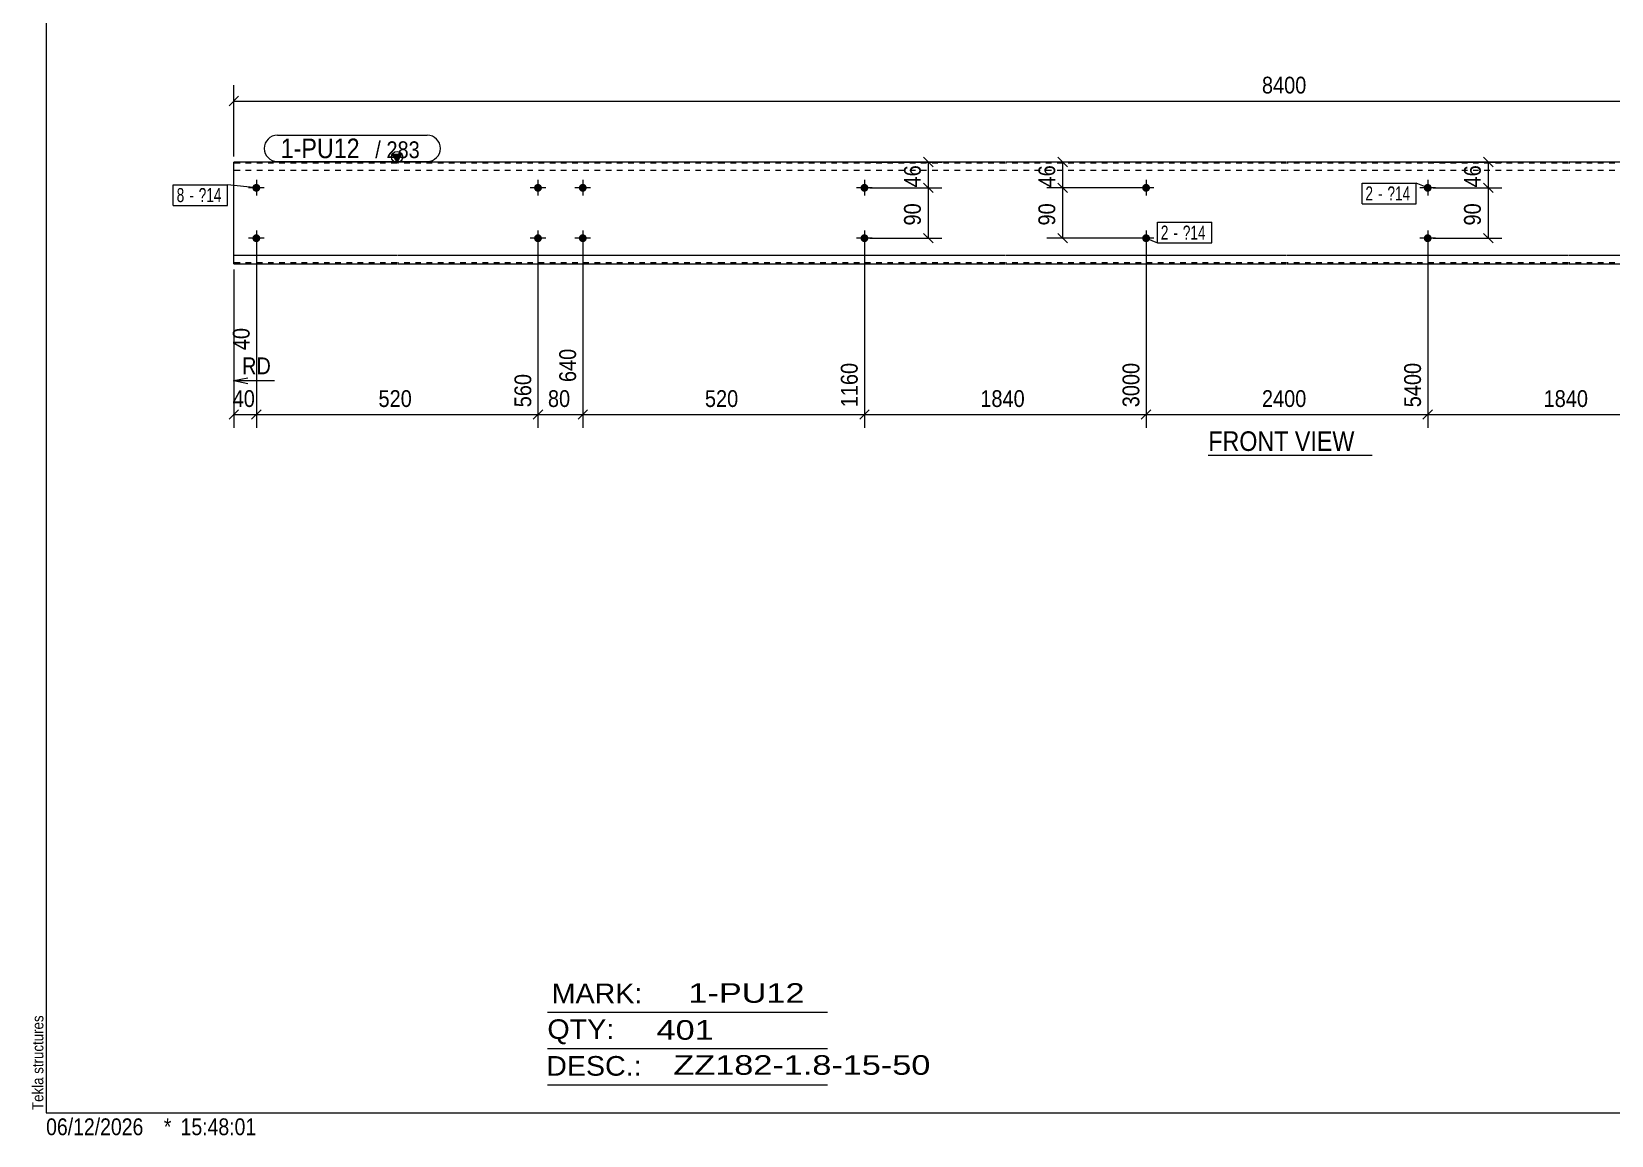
# Model space of a CAD drawing. Header units: millimetres. Extents: x 2 to 579, y 1 to 405.
# Drawn here: x 2.4 to 284.5, y 1 to 198.1 of the extents above; entities that cross this region are included whole.
import ezdxf

# ---------------------------------------------------------------- set-up
doc = ezdxf.new("R2010")
doc.units = ezdxf.units.MM
doc.linetypes.add('XKITLINE00', pattern=[0])
doc.linetypes.add('XKITLINE01', pattern=[4, 1, -1, 1, -1])
for name, color, linetype, lineweight in [('Bolt', 3, 'Continuous', 0), ('BoltMark', 7, 'Continuous', 0), ('Dimensions', 7, 'Continuous', 0), ('DrawingSheet', 5, 'Continuous', 0), ('OtherObjectType', 7, 'Continuous', 0), ('Part', 2, 'Continuous', 0), ('PartMark', 7, 'Continuous', 0)]:
    doc.layers.add(name, color=color, linetype=linetype, lineweight=lineweight)
doc.styles.add('ARIAL', font='ARIAL.TTF')
doc.styles.add('ARIAL_NARROW', font='ARIALN.TTF')

# ---------------------------------------------------------------- blocks, each defined once
blk = doc.blocks.new('*A1')
at = {"layer": 'Bolt'}
for points in [[(202.11, 170.2), (202.1, 170.16), (202.1, 170.13), (202.09, 170.09), (202.09, 170.06), (202.08, 170.03), (202.07, 169.99), (202.05, 169.96), (202.04, 169.93), (202.03, 169.9), (202.01, 169.87), (201.99, 169.84), (201.97, 169.81), (201.95, 169.79), (201.93, 169.76), (201.9, 169.74), (201.88, 169.71), (201.85, 169.69), (201.83, 169.67), (201.8, 169.65), (201.77, 169.63), (201.74, 169.61), (201.71, 169.6), (201.68, 169.58), (201.64, 169.57), (201.61, 169.56), (201.58, 169.55), (201.54, 169.54), (201.51, 169.54), (201.48, 169.53), (201.44, 169.53), (201.41, 169.53), (201.37, 169.53), (201.34, 169.53), (201.31, 169.54), (201.27, 169.54), (201.24, 169.55), (201.21, 169.56), (201.17, 169.57), (201.14, 169.58), (201.11, 169.6), (201.08, 169.61), (201.05, 169.63), (201.02, 169.65), (200.99, 169.67), (200.96, 169.69), (200.94, 169.71), (200.91, 169.74), (200.89, 169.76), (200.87, 169.79), (200.85, 169.81), (200.83, 169.84), (200.81, 169.87), (200.79, 169.9), (200.78, 169.93), (200.76, 169.96), (200.75, 169.99), (200.74, 170.03), (200.73, 170.06), (200.72, 170.09), (200.72, 170.13), (200.71, 170.16), (200.71, 170.2), (200.71, 170.23), (200.71, 170.26), (200.71, 170.3), (200.72, 170.33), (200.72, 170.37), (200.73, 170.4), (200.74, 170.43), (200.75, 170.47), (200.76, 170.5), (200.78, 170.53), (200.79, 170.56), (200.81, 170.59), (200.83, 170.62), (200.85, 170.65), (200.87, 170.67), (200.89, 170.7), (200.91, 170.72), (200.94, 170.75), (200.96, 170.77), (200.99, 170.79), (201.02, 170.81), (201.05, 170.83), (201.08, 170.85), (201.11, 170.86), (201.14, 170.88), (201.17, 170.89), (201.21, 170.9), (201.24, 170.91), (201.27, 170.92), (201.31, 170.92), (201.34, 170.93), (201.37, 170.93), (201.41, 170.93), (201.44, 170.93), (201.48, 170.93), (201.51, 170.92), (201.54, 170.92), (201.58, 170.91), (201.61, 170.9), (201.64, 170.89), (201.68, 170.88), (201.71, 170.86), (201.74, 170.85), (201.77, 170.83), (201.8, 170.81), (201.83, 170.79), (201.85, 170.77), (201.88, 170.75), (201.9, 170.72), (201.93, 170.7), (201.95, 170.67), (201.97, 170.65), (201.99, 170.62), (202.01, 170.59), (202.03, 170.56), (202.04, 170.53), (202.05, 170.5), (202.07, 170.47), (202.08, 170.43), (202.09, 170.4), (202.09, 170.37), (202.1, 170.33), (202.1, 170.3), (202.11, 170.26), (202.11, 170.23)], [(202.11, 161.2), (202.1, 161.16), (202.1, 161.13), (202.09, 161.09), (202.09, 161.06), (202.08, 161.03), (202.07, 160.99), (202.05, 160.96), (202.04, 160.93), (202.03, 160.9), (202.01, 160.87), (201.99, 160.84), (201.97, 160.81), (201.95, 160.79), (201.93, 160.76), (201.9, 160.74), (201.88, 160.71), (201.85, 160.69), (201.83, 160.67), (201.8, 160.65), (201.77, 160.63), (201.74, 160.61), (201.71, 160.6), (201.68, 160.58), (201.64, 160.57), (201.61, 160.56), (201.58, 160.55), (201.54, 160.54), (201.51, 160.54), (201.48, 160.53), (201.44, 160.53), (201.41, 160.53), (201.37, 160.53), (201.34, 160.53), (201.31, 160.54), (201.27, 160.54), (201.24, 160.55), (201.21, 160.56), (201.17, 160.57), (201.14, 160.58), (201.11, 160.6), (201.08, 160.61), (201.05, 160.63), (201.02, 160.65), (200.99, 160.67), (200.96, 160.69), (200.94, 160.71), (200.91, 160.74), (200.89, 160.76), (200.87, 160.79), (200.85, 160.81), (200.83, 160.84), (200.81, 160.87), (200.79, 160.9), (200.78, 160.93), (200.76, 160.96), (200.75, 160.99), (200.74, 161.03), (200.73, 161.06), (200.72, 161.09), (200.72, 161.13), (200.71, 161.16), (200.71, 161.2), (200.71, 161.23), (200.71, 161.26), (200.71, 161.3), (200.72, 161.33), (200.72, 161.37), (200.73, 161.4), (200.74, 161.43), (200.75, 161.47), (200.76, 161.5), (200.78, 161.53), (200.79, 161.56), (200.81, 161.59), (200.83, 161.62), (200.85, 161.65), (200.87, 161.67), (200.89, 161.7), (200.91, 161.72), (200.94, 161.75), (200.96, 161.77), (200.99, 161.79), (201.02, 161.81), (201.05, 161.83), (201.08, 161.85), (201.11, 161.86), (201.14, 161.88), (201.17, 161.89), (201.21, 161.9), (201.24, 161.91), (201.27, 161.92), (201.31, 161.92), (201.34, 161.93), (201.37, 161.93), (201.41, 161.93), (201.44, 161.93), (201.48, 161.93), (201.51, 161.92), (201.54, 161.92), (201.58, 161.91), (201.61, 161.9), (201.64, 161.89), (201.68, 161.88), (201.71, 161.86), (201.74, 161.85), (201.77, 161.83), (201.8, 161.81), (201.83, 161.79), (201.85, 161.77), (201.88, 161.75), (201.9, 161.72), (201.93, 161.7), (201.95, 161.67), (201.97, 161.65), (201.99, 161.62), (202.01, 161.59), (202.03, 161.56), (202.04, 161.53), (202.05, 161.5), (202.07, 161.47), (202.08, 161.43), (202.09, 161.4), (202.09, 161.37), (202.1, 161.33), (202.1, 161.3), (202.11, 161.26), (202.11, 161.23)]]:
    blk.add_hatch(color=3, dxfattribs=at).paths.add_polyline_path(points, flags=17)
at = {"layer": 'Bolt', "color": 3, "linetype": 'XKITLINE00', "lineweight": 0}
for p, q in [((202.81, 170.23), (200.01, 170.23)), ((201.41, 171.63), (201.41, 168.83)), ((202.81, 161.23), (200.01, 161.23)), ((201.41, 162.63), (201.41, 159.83))]:
    blk.add_line(p, q, dxfattribs=at)
blk = doc.blocks.new('*A2')
at = {"layer": 'Bolt'}
for points in [[(252.4, 170.2), (252.4, 170.16), (252.39, 170.13), (252.39, 170.09), (252.38, 170.06), (252.37, 170.03), (252.36, 169.99), (252.35, 169.96), (252.33, 169.93), (252.32, 169.9), (252.3, 169.87), (252.28, 169.84), (252.26, 169.81), (252.24, 169.79), (252.22, 169.76), (252.2, 169.74), (252.17, 169.71), (252.15, 169.69), (252.12, 169.67), (252.09, 169.65), (252.06, 169.63), (252.03, 169.61), (252, 169.6), (251.97, 169.58), (251.94, 169.57), (251.91, 169.56), (251.87, 169.55), (251.84, 169.54), (251.8, 169.54), (251.77, 169.53), (251.74, 169.53), (251.7, 169.53), (251.67, 169.53), (251.63, 169.53), (251.6, 169.54), (251.57, 169.54), (251.53, 169.55), (251.5, 169.56), (251.47, 169.57), (251.43, 169.58), (251.4, 169.6), (251.37, 169.61), (251.34, 169.63), (251.31, 169.65), (251.29, 169.67), (251.26, 169.69), (251.23, 169.71), (251.21, 169.74), (251.18, 169.76), (251.16, 169.79), (251.14, 169.81), (251.12, 169.84), (251.1, 169.87), (251.08, 169.9), (251.07, 169.93), (251.06, 169.96), (251.04, 169.99), (251.03, 170.03), (251.02, 170.06), (251.02, 170.09), (251.01, 170.13), (251.01, 170.16), (251, 170.2), (251, 170.23), (251, 170.26), (251.01, 170.3), (251.01, 170.33), (251.02, 170.37), (251.02, 170.4), (251.03, 170.43), (251.04, 170.47), (251.06, 170.5), (251.07, 170.53), (251.08, 170.56), (251.1, 170.59), (251.12, 170.62), (251.14, 170.65), (251.16, 170.67), (251.18, 170.7), (251.21, 170.72), (251.23, 170.75), (251.26, 170.77), (251.29, 170.79), (251.31, 170.81), (251.34, 170.83), (251.37, 170.85), (251.4, 170.86), (251.43, 170.88), (251.47, 170.89), (251.5, 170.9), (251.53, 170.91), (251.57, 170.92), (251.6, 170.92), (251.63, 170.93), (251.67, 170.93), (251.7, 170.93), (251.74, 170.93), (251.77, 170.93), (251.8, 170.92), (251.84, 170.92), (251.87, 170.91), (251.91, 170.9), (251.94, 170.89), (251.97, 170.88), (252, 170.86), (252.03, 170.85), (252.06, 170.83), (252.09, 170.81), (252.12, 170.79), (252.15, 170.77), (252.17, 170.75), (252.2, 170.72), (252.22, 170.7), (252.24, 170.67), (252.26, 170.65), (252.28, 170.62), (252.3, 170.59), (252.32, 170.56), (252.33, 170.53), (252.35, 170.5), (252.36, 170.47), (252.37, 170.43), (252.38, 170.4), (252.39, 170.37), (252.39, 170.33), (252.4, 170.3), (252.4, 170.26), (252.4, 170.23)], [(252.4, 161.2), (252.4, 161.16), (252.39, 161.13), (252.39, 161.09), (252.38, 161.06), (252.37, 161.03), (252.36, 160.99), (252.35, 160.96), (252.33, 160.93), (252.32, 160.9), (252.3, 160.87), (252.28, 160.84), (252.26, 160.81), (252.24, 160.79), (252.22, 160.76), (252.2, 160.74), (252.17, 160.71), (252.15, 160.69), (252.12, 160.67), (252.09, 160.65), (252.06, 160.63), (252.03, 160.61), (252, 160.6), (251.97, 160.58), (251.94, 160.57), (251.91, 160.56), (251.87, 160.55), (251.84, 160.54), (251.8, 160.54), (251.77, 160.53), (251.74, 160.53), (251.7, 160.53), (251.67, 160.53), (251.63, 160.53), (251.6, 160.54), (251.57, 160.54), (251.53, 160.55), (251.5, 160.56), (251.47, 160.57), (251.43, 160.58), (251.4, 160.6), (251.37, 160.61), (251.34, 160.63), (251.31, 160.65), (251.29, 160.67), (251.26, 160.69), (251.23, 160.71), (251.21, 160.74), (251.18, 160.76), (251.16, 160.79), (251.14, 160.81), (251.12, 160.84), (251.1, 160.87), (251.08, 160.9), (251.07, 160.93), (251.06, 160.96), (251.04, 160.99), (251.03, 161.03), (251.02, 161.06), (251.02, 161.09), (251.01, 161.13), (251.01, 161.16), (251, 161.2), (251, 161.23), (251, 161.26), (251.01, 161.3), (251.01, 161.33), (251.02, 161.37), (251.02, 161.4), (251.03, 161.43), (251.04, 161.47), (251.06, 161.5), (251.07, 161.53), (251.08, 161.56), (251.1, 161.59), (251.12, 161.62), (251.14, 161.65), (251.16, 161.67), (251.18, 161.7), (251.21, 161.72), (251.23, 161.75), (251.26, 161.77), (251.29, 161.79), (251.31, 161.81), (251.34, 161.83), (251.37, 161.85), (251.4, 161.86), (251.43, 161.88), (251.47, 161.89), (251.5, 161.9), (251.53, 161.91), (251.57, 161.92), (251.6, 161.92), (251.63, 161.93), (251.67, 161.93), (251.7, 161.93), (251.74, 161.93), (251.77, 161.93), (251.8, 161.92), (251.84, 161.92), (251.87, 161.91), (251.91, 161.9), (251.94, 161.89), (251.97, 161.88), (252, 161.86), (252.03, 161.85), (252.06, 161.83), (252.09, 161.81), (252.12, 161.79), (252.15, 161.77), (252.17, 161.75), (252.2, 161.72), (252.22, 161.7), (252.24, 161.67), (252.26, 161.65), (252.28, 161.62), (252.3, 161.59), (252.32, 161.56), (252.33, 161.53), (252.35, 161.5), (252.36, 161.47), (252.37, 161.43), (252.38, 161.4), (252.39, 161.37), (252.39, 161.33), (252.4, 161.3), (252.4, 161.26), (252.4, 161.23)]]:
    blk.add_hatch(color=3, dxfattribs=at).paths.add_polyline_path(points, flags=17)
at = {"layer": 'Bolt', "color": 3, "linetype": 'XKITLINE00', "lineweight": 0}
for p, q in [((253.1, 170.23), (250.3, 170.23)), ((251.7, 171.63), (251.7, 168.83)), ((253.1, 161.23), (250.3, 161.23)), ((251.7, 162.63), (251.7, 159.83))]:
    blk.add_line(p, q, dxfattribs=at)
blk = doc.blocks.new('*A3')
at = {"layer": 'Bolt'}
for points in [[(93.52, 170.2), (93.52, 170.16), (93.51, 170.13), (93.51, 170.09), (93.5, 170.06), (93.49, 170.03), (93.48, 169.99), (93.47, 169.96), (93.45, 169.93), (93.44, 169.9), (93.42, 169.87), (93.4, 169.84), (93.38, 169.81), (93.36, 169.79), (93.34, 169.76), (93.32, 169.74), (93.29, 169.71), (93.26, 169.69), (93.24, 169.67), (93.21, 169.65), (93.18, 169.63), (93.15, 169.61), (93.12, 169.6), (93.09, 169.58), (93.06, 169.57), (93.02, 169.56), (92.99, 169.55), (92.96, 169.54), (92.92, 169.54), (92.89, 169.53), (92.85, 169.53), (92.82, 169.53), (92.79, 169.53), (92.75, 169.53), (92.72, 169.54), (92.68, 169.54), (92.65, 169.55), (92.62, 169.56), (92.58, 169.57), (92.55, 169.58), (92.52, 169.6), (92.49, 169.61), (92.46, 169.63), (92.43, 169.65), (92.4, 169.67), (92.38, 169.69), (92.35, 169.71), (92.33, 169.74), (92.3, 169.76), (92.28, 169.79), (92.26, 169.81), (92.24, 169.84), (92.22, 169.87), (92.2, 169.9), (92.19, 169.93), (92.17, 169.96), (92.16, 169.99), (92.15, 170.03), (92.14, 170.06), (92.13, 170.09), (92.13, 170.13), (92.12, 170.16), (92.12, 170.2), (92.12, 170.23), (92.12, 170.26), (92.12, 170.3), (92.13, 170.33), (92.13, 170.37), (92.14, 170.4), (92.15, 170.43), (92.16, 170.47), (92.17, 170.5), (92.19, 170.53), (92.2, 170.56), (92.22, 170.59), (92.24, 170.62), (92.26, 170.65), (92.28, 170.67), (92.3, 170.7), (92.33, 170.72), (92.35, 170.75), (92.38, 170.77), (92.4, 170.79), (92.43, 170.81), (92.46, 170.83), (92.49, 170.85), (92.52, 170.86), (92.55, 170.88), (92.58, 170.89), (92.62, 170.9), (92.65, 170.91), (92.68, 170.92), (92.72, 170.92), (92.75, 170.93), (92.79, 170.93), (92.82, 170.93), (92.85, 170.93), (92.89, 170.93), (92.92, 170.92), (92.96, 170.92), (92.99, 170.91), (93.02, 170.9), (93.06, 170.89), (93.09, 170.88), (93.12, 170.86), (93.15, 170.85), (93.18, 170.83), (93.21, 170.81), (93.24, 170.79), (93.26, 170.77), (93.29, 170.75), (93.32, 170.72), (93.34, 170.7), (93.36, 170.67), (93.38, 170.65), (93.4, 170.62), (93.42, 170.59), (93.44, 170.56), (93.45, 170.53), (93.47, 170.5), (93.48, 170.47), (93.49, 170.43), (93.5, 170.4), (93.51, 170.37), (93.51, 170.33), (93.52, 170.3), (93.52, 170.26), (93.52, 170.23)], [(101.52, 170.2), (101.52, 170.16), (101.51, 170.13), (101.51, 170.09), (101.5, 170.06), (101.49, 170.03), (101.48, 169.99), (101.47, 169.96), (101.45, 169.93), (101.44, 169.9), (101.42, 169.87), (101.4, 169.84), (101.38, 169.81), (101.36, 169.79), (101.34, 169.76), (101.32, 169.74), (101.29, 169.71), (101.26, 169.69), (101.24, 169.67), (101.21, 169.65), (101.18, 169.63), (101.15, 169.61), (101.12, 169.6), (101.09, 169.58), (101.06, 169.57), (101.02, 169.56), (100.99, 169.55), (100.96, 169.54), (100.92, 169.54), (100.89, 169.53), (100.85, 169.53), (100.82, 169.53), (100.79, 169.53), (100.75, 169.53), (100.72, 169.54), (100.68, 169.54), (100.65, 169.55), (100.62, 169.56), (100.58, 169.57), (100.55, 169.58), (100.52, 169.6), (100.49, 169.61), (100.46, 169.63), (100.43, 169.65), (100.4, 169.67), (100.38, 169.69), (100.35, 169.71), (100.33, 169.74), (100.3, 169.76), (100.28, 169.79), (100.26, 169.81), (100.24, 169.84), (100.22, 169.87), (100.2, 169.9), (100.19, 169.93), (100.17, 169.96), (100.16, 169.99), (100.15, 170.03), (100.14, 170.06), (100.13, 170.09), (100.13, 170.13), (100.12, 170.16), (100.12, 170.2), (100.12, 170.23), (100.12, 170.26), (100.12, 170.3), (100.13, 170.33), (100.13, 170.37), (100.14, 170.4), (100.15, 170.43), (100.16, 170.47), (100.17, 170.5), (100.19, 170.53), (100.2, 170.56), (100.22, 170.59), (100.24, 170.62), (100.26, 170.65), (100.28, 170.67), (100.3, 170.7), (100.33, 170.72), (100.35, 170.75), (100.38, 170.77), (100.4, 170.79), (100.43, 170.81), (100.46, 170.83), (100.49, 170.85), (100.52, 170.86), (100.55, 170.88), (100.58, 170.89), (100.62, 170.9), (100.65, 170.91), (100.68, 170.92), (100.72, 170.92), (100.75, 170.93), (100.79, 170.93), (100.82, 170.93), (100.85, 170.93), (100.89, 170.93), (100.92, 170.92), (100.96, 170.92), (100.99, 170.91), (101.02, 170.9), (101.06, 170.89), (101.09, 170.88), (101.12, 170.86), (101.15, 170.85), (101.18, 170.83), (101.21, 170.81), (101.24, 170.79), (101.26, 170.77), (101.29, 170.75), (101.32, 170.72), (101.34, 170.7), (101.36, 170.67), (101.38, 170.65), (101.4, 170.62), (101.42, 170.59), (101.44, 170.56), (101.45, 170.53), (101.47, 170.5), (101.48, 170.47), (101.49, 170.43), (101.5, 170.4), (101.51, 170.37), (101.51, 170.33), (101.52, 170.3), (101.52, 170.26), (101.52, 170.23)], [(93.52, 161.2), (93.52, 161.16), (93.51, 161.13), (93.51, 161.09), (93.5, 161.06), (93.49, 161.03), (93.48, 160.99), (93.47, 160.96), (93.45, 160.93), (93.44, 160.9), (93.42, 160.87), (93.4, 160.84), (93.38, 160.81), (93.36, 160.79), (93.34, 160.76), (93.32, 160.74), (93.29, 160.71), (93.26, 160.69), (93.24, 160.67), (93.21, 160.65), (93.18, 160.63), (93.15, 160.61), (93.12, 160.6), (93.09, 160.58), (93.06, 160.57), (93.02, 160.56), (92.99, 160.55), (92.96, 160.54), (92.92, 160.54), (92.89, 160.53), (92.85, 160.53), (92.82, 160.53), (92.79, 160.53), (92.75, 160.53), (92.72, 160.54), (92.68, 160.54), (92.65, 160.55), (92.62, 160.56), (92.58, 160.57), (92.55, 160.58), (92.52, 160.6), (92.49, 160.61), (92.46, 160.63), (92.43, 160.65), (92.4, 160.67), (92.38, 160.69), (92.35, 160.71), (92.33, 160.74), (92.3, 160.76), (92.28, 160.79), (92.26, 160.81), (92.24, 160.84), (92.22, 160.87), (92.2, 160.9), (92.19, 160.93), (92.17, 160.96), (92.16, 160.99), (92.15, 161.03), (92.14, 161.06), (92.13, 161.09), (92.13, 161.13), (92.12, 161.16), (92.12, 161.2), (92.12, 161.23), (92.12, 161.26), (92.12, 161.3), (92.13, 161.33), (92.13, 161.37), (92.14, 161.4), (92.15, 161.43), (92.16, 161.47), (92.17, 161.5), (92.19, 161.53), (92.2, 161.56), (92.22, 161.59), (92.24, 161.62), (92.26, 161.65), (92.28, 161.67), (92.3, 161.7), (92.33, 161.72), (92.35, 161.75), (92.38, 161.77), (92.4, 161.79), (92.43, 161.81), (92.46, 161.83), (92.49, 161.85), (92.52, 161.86), (92.55, 161.88), (92.58, 161.89), (92.62, 161.9), (92.65, 161.91), (92.68, 161.92), (92.72, 161.92), (92.75, 161.93), (92.79, 161.93), (92.82, 161.93), (92.85, 161.93), (92.89, 161.93), (92.92, 161.92), (92.96, 161.92), (92.99, 161.91), (93.02, 161.9), (93.06, 161.89), (93.09, 161.88), (93.12, 161.86), (93.15, 161.85), (93.18, 161.83), (93.21, 161.81), (93.24, 161.79), (93.26, 161.77), (93.29, 161.75), (93.32, 161.72), (93.34, 161.7), (93.36, 161.67), (93.38, 161.65), (93.4, 161.62), (93.42, 161.59), (93.44, 161.56), (93.45, 161.53), (93.47, 161.5), (93.48, 161.47), (93.49, 161.43), (93.5, 161.4), (93.51, 161.37), (93.51, 161.33), (93.52, 161.3), (93.52, 161.26), (93.52, 161.23)], [(101.52, 161.2), (101.52, 161.16), (101.51, 161.13), (101.51, 161.09), (101.5, 161.06), (101.49, 161.03), (101.48, 160.99), (101.47, 160.96), (101.45, 160.93), (101.44, 160.9), (101.42, 160.87), (101.4, 160.84), (101.38, 160.81), (101.36, 160.79), (101.34, 160.76), (101.32, 160.74), (101.29, 160.71), (101.26, 160.69), (101.24, 160.67), (101.21, 160.65), (101.18, 160.63), (101.15, 160.61), (101.12, 160.6), (101.09, 160.58), (101.06, 160.57), (101.02, 160.56), (100.99, 160.55), (100.96, 160.54), (100.92, 160.54), (100.89, 160.53), (100.85, 160.53), (100.82, 160.53), (100.79, 160.53), (100.75, 160.53), (100.72, 160.54), (100.68, 160.54), (100.65, 160.55), (100.62, 160.56), (100.58, 160.57), (100.55, 160.58), (100.52, 160.6), (100.49, 160.61), (100.46, 160.63), (100.43, 160.65), (100.4, 160.67), (100.38, 160.69), (100.35, 160.71), (100.33, 160.74), (100.3, 160.76), (100.28, 160.79), (100.26, 160.81), (100.24, 160.84), (100.22, 160.87), (100.2, 160.9), (100.19, 160.93), (100.17, 160.96), (100.16, 160.99), (100.15, 161.03), (100.14, 161.06), (100.13, 161.09), (100.13, 161.13), (100.12, 161.16), (100.12, 161.2), (100.12, 161.23), (100.12, 161.26), (100.12, 161.3), (100.13, 161.33), (100.13, 161.37), (100.14, 161.4), (100.15, 161.43), (100.16, 161.47), (100.17, 161.5), (100.19, 161.53), (100.2, 161.56), (100.22, 161.59), (100.24, 161.62), (100.26, 161.65), (100.28, 161.67), (100.3, 161.7), (100.33, 161.72), (100.35, 161.75), (100.38, 161.77), (100.4, 161.79), (100.43, 161.81), (100.46, 161.83), (100.49, 161.85), (100.52, 161.86), (100.55, 161.88), (100.58, 161.89), (100.62, 161.9), (100.65, 161.91), (100.68, 161.92), (100.72, 161.92), (100.75, 161.93), (100.79, 161.93), (100.82, 161.93), (100.85, 161.93), (100.89, 161.93), (100.92, 161.92), (100.96, 161.92), (100.99, 161.91), (101.02, 161.9), (101.06, 161.89), (101.09, 161.88), (101.12, 161.86), (101.15, 161.85), (101.18, 161.83), (101.21, 161.81), (101.24, 161.79), (101.26, 161.77), (101.29, 161.75), (101.32, 161.72), (101.34, 161.7), (101.36, 161.67), (101.38, 161.65), (101.4, 161.62), (101.42, 161.59), (101.44, 161.56), (101.45, 161.53), (101.47, 161.5), (101.48, 161.47), (101.49, 161.43), (101.5, 161.4), (101.51, 161.37), (101.51, 161.33), (101.52, 161.3), (101.52, 161.26), (101.52, 161.23)]]:
    blk.add_hatch(color=3, dxfattribs=at).paths.add_polyline_path(points, flags=17)
at = {"layer": 'Bolt', "color": 3, "linetype": 'XKITLINE00', "lineweight": 0}
for p, q in [((94.22, 170.23), (91.42, 170.23)), ((92.82, 171.63), (92.82, 168.83)), ((102.22, 170.23), (99.42, 170.23)), ((100.82, 171.63), (100.82, 168.83)), ((94.22, 161.23), (91.42, 161.23)), ((92.82, 162.63), (92.82, 159.83)), ((102.22, 161.23), (99.42, 161.23)), ((100.82, 162.63), (100.82, 159.83))]:
    blk.add_line(p, q, dxfattribs=at)
blk = doc.blocks.new('*A4')
at = {"layer": 'Bolt'}
for points in [[(43.23, 170.2), (43.22, 170.16), (43.22, 170.13), (43.21, 170.09), (43.21, 170.06), (43.2, 170.03), (43.19, 169.99), (43.17, 169.96), (43.16, 169.93), (43.14, 169.9), (43.13, 169.87), (43.11, 169.84), (43.09, 169.81), (43.07, 169.79), (43.05, 169.76), (43.02, 169.74), (43, 169.71), (42.97, 169.69), (42.94, 169.67), (42.92, 169.65), (42.89, 169.63), (42.86, 169.61), (42.83, 169.6), (42.79, 169.58), (42.76, 169.57), (42.73, 169.56), (42.7, 169.55), (42.66, 169.54), (42.63, 169.54), (42.6, 169.53), (42.56, 169.53), (42.53, 169.53), (42.49, 169.53), (42.46, 169.53), (42.42, 169.54), (42.39, 169.54), (42.36, 169.55), (42.32, 169.56), (42.29, 169.57), (42.26, 169.58), (42.23, 169.6), (42.2, 169.61), (42.17, 169.63), (42.14, 169.65), (42.11, 169.67), (42.08, 169.69), (42.06, 169.71), (42.03, 169.74), (42.01, 169.76), (41.99, 169.79), (41.96, 169.81), (41.94, 169.84), (41.93, 169.87), (41.91, 169.9), (41.89, 169.93), (41.88, 169.96), (41.87, 169.99), (41.86, 170.03), (41.85, 170.06), (41.84, 170.09), (41.83, 170.13), (41.83, 170.16), (41.83, 170.2), (41.83, 170.23), (41.83, 170.26), (41.83, 170.3), (41.83, 170.33), (41.84, 170.37), (41.85, 170.4), (41.86, 170.43), (41.87, 170.47), (41.88, 170.5), (41.89, 170.53), (41.91, 170.56), (41.93, 170.59), (41.94, 170.62), (41.96, 170.65), (41.99, 170.67), (42.01, 170.7), (42.03, 170.72), (42.06, 170.75), (42.08, 170.77), (42.11, 170.79), (42.14, 170.81), (42.17, 170.83), (42.2, 170.85), (42.23, 170.86), (42.26, 170.88), (42.29, 170.89), (42.32, 170.9), (42.36, 170.91), (42.39, 170.92), (42.42, 170.92), (42.46, 170.93), (42.49, 170.93), (42.53, 170.93), (42.56, 170.93), (42.6, 170.93), (42.63, 170.92), (42.66, 170.92), (42.7, 170.91), (42.73, 170.9), (42.76, 170.89), (42.79, 170.88), (42.83, 170.86), (42.86, 170.85), (42.89, 170.83), (42.92, 170.81), (42.94, 170.79), (42.97, 170.77), (43, 170.75), (43.02, 170.72), (43.05, 170.7), (43.07, 170.67), (43.09, 170.65), (43.11, 170.62), (43.13, 170.59), (43.14, 170.56), (43.16, 170.53), (43.17, 170.5), (43.19, 170.47), (43.2, 170.43), (43.21, 170.4), (43.21, 170.37), (43.22, 170.33), (43.22, 170.3), (43.23, 170.26), (43.23, 170.23)], [(151.81, 170.2), (151.81, 170.16), (151.81, 170.13), (151.8, 170.09), (151.79, 170.06), (151.78, 170.03), (151.77, 169.99), (151.76, 169.96), (151.75, 169.93), (151.73, 169.9), (151.71, 169.87), (151.7, 169.84), (151.68, 169.81), (151.66, 169.79), (151.63, 169.76), (151.61, 169.74), (151.58, 169.71), (151.56, 169.69), (151.53, 169.67), (151.5, 169.65), (151.47, 169.63), (151.44, 169.61), (151.41, 169.6), (151.38, 169.58), (151.35, 169.57), (151.32, 169.56), (151.28, 169.55), (151.25, 169.54), (151.22, 169.54), (151.18, 169.53), (151.15, 169.53), (151.11, 169.53), (151.08, 169.53), (151.05, 169.53), (151.01, 169.54), (150.98, 169.54), (150.94, 169.55), (150.91, 169.56), (150.88, 169.57), (150.85, 169.58), (150.82, 169.6), (150.78, 169.61), (150.75, 169.63), (150.73, 169.65), (150.7, 169.67), (150.67, 169.69), (150.64, 169.71), (150.62, 169.74), (150.6, 169.76), (150.57, 169.79), (150.55, 169.81), (150.53, 169.84), (150.51, 169.87), (150.5, 169.9), (150.48, 169.93), (150.47, 169.96), (150.46, 169.99), (150.44, 170.03), (150.44, 170.06), (150.43, 170.09), (150.42, 170.13), (150.42, 170.16), (150.42, 170.2), (150.41, 170.23), (150.42, 170.26), (150.42, 170.3), (150.42, 170.33), (150.43, 170.37), (150.44, 170.4), (150.44, 170.43), (150.46, 170.47), (150.47, 170.5), (150.48, 170.53), (150.5, 170.56), (150.51, 170.59), (150.53, 170.62), (150.55, 170.65), (150.57, 170.67), (150.6, 170.7), (150.62, 170.72), (150.64, 170.75), (150.67, 170.77), (150.7, 170.79), (150.73, 170.81), (150.75, 170.83), (150.78, 170.85), (150.82, 170.86), (150.85, 170.88), (150.88, 170.89), (150.91, 170.9), (150.94, 170.91), (150.98, 170.92), (151.01, 170.92), (151.05, 170.93), (151.08, 170.93), (151.11, 170.93), (151.15, 170.93), (151.18, 170.93), (151.22, 170.92), (151.25, 170.92), (151.28, 170.91), (151.32, 170.9), (151.35, 170.89), (151.38, 170.88), (151.41, 170.86), (151.44, 170.85), (151.47, 170.83), (151.5, 170.81), (151.53, 170.79), (151.56, 170.77), (151.58, 170.75), (151.61, 170.72), (151.63, 170.7), (151.66, 170.67), (151.68, 170.65), (151.7, 170.62), (151.71, 170.59), (151.73, 170.56), (151.75, 170.53), (151.76, 170.5), (151.77, 170.47), (151.78, 170.43), (151.79, 170.4), (151.8, 170.37), (151.81, 170.33), (151.81, 170.3), (151.81, 170.26), (151.81, 170.23)], [(43.23, 161.2), (43.22, 161.16), (43.22, 161.13), (43.21, 161.09), (43.21, 161.06), (43.2, 161.03), (43.19, 160.99), (43.17, 160.96), (43.16, 160.93), (43.14, 160.9), (43.13, 160.87), (43.11, 160.84), (43.09, 160.81), (43.07, 160.79), (43.05, 160.76), (43.02, 160.74), (43, 160.71), (42.97, 160.69), (42.94, 160.67), (42.92, 160.65), (42.89, 160.63), (42.86, 160.61), (42.83, 160.6), (42.79, 160.58), (42.76, 160.57), (42.73, 160.56), (42.7, 160.55), (42.66, 160.54), (42.63, 160.54), (42.6, 160.53), (42.56, 160.53), (42.53, 160.53), (42.49, 160.53), (42.46, 160.53), (42.42, 160.54), (42.39, 160.54), (42.36, 160.55), (42.32, 160.56), (42.29, 160.57), (42.26, 160.58), (42.23, 160.6), (42.2, 160.61), (42.17, 160.63), (42.14, 160.65), (42.11, 160.67), (42.08, 160.69), (42.06, 160.71), (42.03, 160.74), (42.01, 160.76), (41.99, 160.79), (41.96, 160.81), (41.94, 160.84), (41.93, 160.87), (41.91, 160.9), (41.89, 160.93), (41.88, 160.96), (41.87, 160.99), (41.86, 161.03), (41.85, 161.06), (41.84, 161.09), (41.83, 161.13), (41.83, 161.16), (41.83, 161.2), (41.83, 161.23), (41.83, 161.26), (41.83, 161.3), (41.83, 161.33), (41.84, 161.37), (41.85, 161.4), (41.86, 161.43), (41.87, 161.47), (41.88, 161.5), (41.89, 161.53), (41.91, 161.56), (41.93, 161.59), (41.94, 161.62), (41.96, 161.65), (41.99, 161.67), (42.01, 161.7), (42.03, 161.72), (42.06, 161.75), (42.08, 161.77), (42.11, 161.79), (42.14, 161.81), (42.17, 161.83), (42.2, 161.85), (42.23, 161.86), (42.26, 161.88), (42.29, 161.89), (42.32, 161.9), (42.36, 161.91), (42.39, 161.92), (42.42, 161.92), (42.46, 161.93), (42.49, 161.93), (42.53, 161.93), (42.56, 161.93), (42.6, 161.93), (42.63, 161.92), (42.66, 161.92), (42.7, 161.91), (42.73, 161.9), (42.76, 161.89), (42.79, 161.88), (42.83, 161.86), (42.86, 161.85), (42.89, 161.83), (42.92, 161.81), (42.94, 161.79), (42.97, 161.77), (43, 161.75), (43.02, 161.72), (43.05, 161.7), (43.07, 161.67), (43.09, 161.65), (43.11, 161.62), (43.13, 161.59), (43.14, 161.56), (43.16, 161.53), (43.17, 161.5), (43.19, 161.47), (43.2, 161.43), (43.21, 161.4), (43.21, 161.37), (43.22, 161.33), (43.22, 161.3), (43.23, 161.26), (43.23, 161.23)], [(151.81, 161.2), (151.81, 161.16), (151.81, 161.13), (151.8, 161.09), (151.79, 161.06), (151.78, 161.03), (151.77, 160.99), (151.76, 160.96), (151.75, 160.93), (151.73, 160.9), (151.71, 160.87), (151.7, 160.84), (151.68, 160.81), (151.66, 160.79), (151.63, 160.76), (151.61, 160.74), (151.58, 160.71), (151.56, 160.69), (151.53, 160.67), (151.5, 160.65), (151.47, 160.63), (151.44, 160.61), (151.41, 160.6), (151.38, 160.58), (151.35, 160.57), (151.32, 160.56), (151.28, 160.55), (151.25, 160.54), (151.22, 160.54), (151.18, 160.53), (151.15, 160.53), (151.11, 160.53), (151.08, 160.53), (151.05, 160.53), (151.01, 160.54), (150.98, 160.54), (150.94, 160.55), (150.91, 160.56), (150.88, 160.57), (150.85, 160.58), (150.82, 160.6), (150.78, 160.61), (150.75, 160.63), (150.73, 160.65), (150.7, 160.67), (150.67, 160.69), (150.64, 160.71), (150.62, 160.74), (150.6, 160.76), (150.57, 160.79), (150.55, 160.81), (150.53, 160.84), (150.51, 160.87), (150.5, 160.9), (150.48, 160.93), (150.47, 160.96), (150.46, 160.99), (150.44, 161.03), (150.44, 161.06), (150.43, 161.09), (150.42, 161.13), (150.42, 161.16), (150.42, 161.2), (150.41, 161.23), (150.42, 161.26), (150.42, 161.3), (150.42, 161.33), (150.43, 161.37), (150.44, 161.4), (150.44, 161.43), (150.46, 161.47), (150.47, 161.5), (150.48, 161.53), (150.5, 161.56), (150.51, 161.59), (150.53, 161.62), (150.55, 161.65), (150.57, 161.67), (150.6, 161.7), (150.62, 161.72), (150.64, 161.75), (150.67, 161.77), (150.7, 161.79), (150.73, 161.81), (150.75, 161.83), (150.78, 161.85), (150.82, 161.86), (150.85, 161.88), (150.88, 161.89), (150.91, 161.9), (150.94, 161.91), (150.98, 161.92), (151.01, 161.92), (151.05, 161.93), (151.08, 161.93), (151.11, 161.93), (151.15, 161.93), (151.18, 161.93), (151.22, 161.92), (151.25, 161.92), (151.28, 161.91), (151.32, 161.9), (151.35, 161.89), (151.38, 161.88), (151.41, 161.86), (151.44, 161.85), (151.47, 161.83), (151.5, 161.81), (151.53, 161.79), (151.56, 161.77), (151.58, 161.75), (151.61, 161.72), (151.63, 161.7), (151.66, 161.67), (151.68, 161.65), (151.7, 161.62), (151.71, 161.59), (151.73, 161.56), (151.75, 161.53), (151.76, 161.5), (151.77, 161.47), (151.78, 161.43), (151.79, 161.4), (151.8, 161.37), (151.81, 161.33), (151.81, 161.3), (151.81, 161.26), (151.81, 161.23)]]:
    blk.add_hatch(color=3, dxfattribs=at).paths.add_polyline_path(points, flags=17)
at = {"layer": 'Bolt', "color": 3, "linetype": 'XKITLINE00', "lineweight": 0}
for p, q in [((43.93, 170.23), (41.13, 170.23)), ((42.53, 171.63), (42.53, 168.83)), ((152.51, 170.23), (149.71, 170.23)), ((151.11, 171.63), (151.11, 168.83)), ((43.93, 161.23), (41.13, 161.23)), ((42.53, 162.63), (42.53, 159.83)), ((152.51, 161.23), (149.71, 161.23)), ((151.11, 162.63), (151.11, 159.83))]:
    blk.add_line(p, q, dxfattribs=at)
blk = doc.blocks.new('*A7')
at = {"layer": 'Part'}
blk.add_hatch(color=2, dxfattribs=at).paths.add_polyline_path([(66.87, 176.23), (68.47, 176.23), (67.67, 174.83)], flags=17)
at = {"layer": 'Part', "color": 2, "linetype": 'XKITLINE00', "lineweight": 0}
for p, q in [((67.67, 174.83), (66.87, 176.23)), ((66.87, 176.23), (68.47, 176.23)), ((68.47, 176.23), (67.67, 174.83)), ((38.53, 156.63), (38.53, 174.83)), ((67.62, 174.83), (38.53, 174.83)), ((125.92, 174.83), (67.72, 174.83)), ((176.21, 174.83), (126.02, 174.83)), ((226.51, 174.83), (176.31, 174.83)), ((276.8, 174.83), (226.61, 174.83)), ((327.09, 174.83), (276.9, 174.83)), ((67.62, 158.13), (38.53, 158.13)), ((125.92, 158.13), (67.72, 158.13)), ((176.21, 158.13), (126.02, 158.13)), ((226.51, 158.13), (176.31, 158.13)), ((276.8, 158.13), (226.61, 158.13)), ((327.09, 158.13), (276.9, 158.13)), ((38.53, 156.63), (67.62, 156.63)), ((67.72, 156.63), (125.92, 156.63)), ((126.02, 156.63), (176.21, 156.63)), ((176.31, 156.63), (226.51, 156.63)), ((226.61, 156.63), (276.8, 156.63)), ((276.9, 156.63), (327.09, 156.63))]:
    blk.add_line(p, q, dxfattribs=at)
at = {"layer": 'Part', "color": 7, "linetype": 'XKITLINE01', "lineweight": 0}
for p, q in [((67.62, 174.65), (38.53, 174.65)), ((67.62, 173.33), (38.53, 173.33)), ((125.92, 174.65), (67.72, 174.65)), ((125.92, 173.33), (67.72, 173.33)), ((176.21, 174.65), (126.02, 174.65)), ((176.21, 173.33), (126.02, 173.33)), ((226.51, 174.65), (176.31, 174.65)), ((226.51, 173.33), (176.31, 173.33)), ((276.8, 174.65), (226.61, 174.65)), ((276.8, 173.33), (226.61, 173.33)), ((327.09, 174.65), (276.9, 174.65)), ((327.09, 173.33), (276.9, 173.33)), ((67.62, 156.81), (38.53, 156.81)), ((125.92, 156.81), (67.72, 156.81)), ((176.21, 156.81), (126.02, 156.81)), ((226.51, 156.81), (176.31, 156.81)), ((276.8, 156.81), (226.61, 156.81)), ((327.09, 156.81), (276.9, 156.81))]:
    blk.add_line(p, q, dxfattribs=at)
at = {"layer": 'Part', "color": 2, "linetype": 'XKITLINE00', "lineweight": 0}
blk.add_circle((67.67, 175.73), 1, dxfattribs=at)
blk = doc.blocks.new('*A15')
at = {"layer": 'DrawingSheet', "color": 5, "linetype": 'XKITLINE00', "lineweight": 0}
for p, q in [((5, 405), (5, 5)), ((5, 5), (579, 5))]:
    blk.add_line(p, q, dxfattribs=at)
at = {"layer": 'DrawingSheet', "color": 5, "style": 'ARIAL', "width": 0.85}
blk.add_text('Tekla structures', height=2, rotation=90, dxfattribs=at).set_placement((4.5, 5.5))
blk = doc.blocks.new('*A19')
at = {"layer": 'OtherObjectType', "color": 6, "linetype": 'XKITLINE00', "lineweight": 0}
for p, q in [((94.5, 23), (144.5, 23)), ((94.5, 16.5), (144.5, 16.5)), ((94.5, 10), (144.5, 10))]:
    blk.add_line(p, q, dxfattribs=at)
at = {"layer": 'OtherObjectType', "color": 6, "style": 'ARIAL_NARROW'}
for s, width, p in [('MARK:', 1.275, (95.27, 24.58)), ('1-PU12', 1.525501, (119.69, 24.65)), ('QTY:', 1.275, (94.5, 18.19)), ('401', 1.525501, (113.99, 18.05)), ('DESC.:', 1.275, (94.29, 11.63)), ('ZZ182-1.8-15-50', 1.525501, (117, 11.79))]:
    blk.add_text(s, height=3.5, dxfattribs=dict(at, width=width)).set_placement(p)
blk = doc.blocks.new('*A22')
at = {"layer": 'OtherObjectType', "color": 7, "style": 'ARIAL_NARROW', "width": 1.008832}
for s, p in [('06/12/2026', (4.99, 1)), ('*', (26, 1)), ('15:48:01', (29, 1))]:
    blk.add_text(s, height=3, dxfattribs=at).set_placement(p)
blk = doc.blocks.new('*A25')
at = {"layer": 'Dimensions', "color": 7, "linetype": 'XKITLINE00', "lineweight": 0}
for p, q in [((152.11, 170.23), (164.93, 170.23)), ((161.68, 171.08), (163.37, 169.38)), ((162.53, 161.23), (162.53, 170.23)), ((152.11, 161.23), (164.93, 161.23)), ((161.68, 162.08), (163.37, 160.38))]:
    blk.add_line(p, q, dxfattribs=at)
at = {"layer": 'Dimensions', "color": 3}
for p in [(162.53, 170.23), (162.53, 161.23)]:
    blk.add_point(p, dxfattribs=at)
at = {"layer": 'Dimensions', "color": 3, "style": 'ARIAL', "width": 0.85}
blk.add_text('90', height=3, rotation=90.0002, dxfattribs=at).set_placement((161.18, 163.5))
blk = doc.blocks.new('*A26')
at = {"layer": 'Dimensions', "color": 7, "linetype": 'XKITLINE00', "lineweight": 0}
for p, q in [((161.68, 175.68), (163.37, 173.98)), ((152.11, 174.83), (164.93, 174.83)), ((162.53, 170.23), (162.53, 174.83)), ((152.11, 170.23), (164.93, 170.23)), ((161.68, 171.08), (163.37, 169.38))]:
    blk.add_line(p, q, dxfattribs=at)
at = {"layer": 'Dimensions', "color": 3}
for p in [(162.53, 174.83), (162.53, 170.23)]:
    blk.add_point(p, dxfattribs=at)
at = {"layer": 'Dimensions', "color": 3, "style": 'ARIAL', "width": 0.85}
blk.add_text('46', height=3, rotation=90.0002, dxfattribs=at).set_placement((161.18, 170.3))
blk = doc.blocks.new('*A27')
at = {"layer": 'Dimensions', "color": 7, "linetype": 'XKITLINE00', "lineweight": 0}
for p, q in [((200.41, 170.23), (183.68, 170.23)), ((185.68, 171.08), (187.37, 169.38)), ((186.53, 161.23), (186.53, 170.23)), ((200.41, 161.23), (183.68, 161.23)), ((185.68, 162.08), (187.37, 160.38))]:
    blk.add_line(p, q, dxfattribs=at)
at = {"layer": 'Dimensions', "color": 3}
for p in [(186.53, 170.23), (186.53, 161.23)]:
    blk.add_point(p, dxfattribs=at)
at = {"layer": 'Dimensions', "color": 3, "style": 'ARIAL', "width": 0.85}
blk.add_text('90', height=3, rotation=90.0002, dxfattribs=at).set_placement((185.18, 163.5))
blk = doc.blocks.new('*A28')
at = {"layer": 'Dimensions', "color": 7, "linetype": 'XKITLINE00', "lineweight": 0}
for p, q in [((185.68, 175.68), (187.37, 173.98)), ((200.41, 174.83), (183.68, 174.83)), ((186.53, 170.23), (186.53, 174.83)), ((200.41, 170.23), (183.68, 170.23)), ((185.68, 171.08), (187.37, 169.38))]:
    blk.add_line(p, q, dxfattribs=at)
at = {"layer": 'Dimensions', "color": 3}
for p in [(186.53, 174.83), (186.53, 170.23)]:
    blk.add_point(p, dxfattribs=at)
at = {"layer": 'Dimensions', "color": 3, "style": 'ARIAL', "width": 0.85}
blk.add_text('46', height=3, rotation=90.0002, dxfattribs=at).set_placement((185.18, 170.3))
blk = doc.blocks.new('*A29')
at = {"layer": 'Dimensions', "color": 7, "linetype": 'XKITLINE00', "lineweight": 0}
for p, q in [((252.7, 170.23), (264.93, 170.23)), ((261.68, 171.08), (263.37, 169.38)), ((262.53, 161.23), (262.53, 170.23)), ((252.7, 161.23), (264.93, 161.23)), ((261.68, 162.08), (263.37, 160.38))]:
    blk.add_line(p, q, dxfattribs=at)
at = {"layer": 'Dimensions', "color": 3}
for p in [(262.53, 170.23), (262.53, 161.23)]:
    blk.add_point(p, dxfattribs=at)
at = {"layer": 'Dimensions', "color": 3, "style": 'ARIAL', "width": 0.85}
blk.add_text('90', height=3, rotation=90.0002, dxfattribs=at).set_placement((261.18, 163.5))
blk = doc.blocks.new('*A30')
at = {"layer": 'Dimensions', "color": 7, "linetype": 'XKITLINE00', "lineweight": 0}
for p, q in [((261.68, 175.68), (263.37, 173.98)), ((252.7, 174.83), (264.93, 174.83)), ((262.53, 170.23), (262.53, 174.83)), ((252.7, 170.23), (264.93, 170.23)), ((261.68, 171.08), (263.37, 169.38))]:
    blk.add_line(p, q, dxfattribs=at)
at = {"layer": 'Dimensions', "color": 3}
for p in [(262.53, 174.83), (262.53, 170.23)]:
    blk.add_point(p, dxfattribs=at)
at = {"layer": 'Dimensions', "color": 3, "style": 'ARIAL', "width": 0.85}
blk.add_text('46', height=3, rotation=90.0002, dxfattribs=at).set_placement((261.18, 170.3))
blk = doc.blocks.new('*A31')
at = {"layer": 'Dimensions', "color": 7, "linetype": 'XKITLINE00', "lineweight": 0}
for p, q in [((39.37, 186.58), (37.68, 184.88)), ((38.53, 175.83), (38.53, 188.58)), ((38.53, 185.73), (414.58, 185.73))]:
    blk.add_line(p, q, dxfattribs=at)
at = {"layer": 'Dimensions', "color": 3}
blk.add_point((38.53, 185.73), dxfattribs=at)
at = {"layer": 'Dimensions', "color": 3, "style": 'ARIAL', "width": 0.85}
blk.add_text('8400', height=3, dxfattribs=at).set_placement((222.1, 187.08))
blk = doc.blocks.new('*A32')
at = {"layer": 'Dimensions', "color": 7, "linetype": 'XKITLINE00', "lineweight": 0}
for p, q in [((42.53, 160.23), (42.53, 127.33)), ((38.53, 155.63), (38.53, 127.33)), ((38.53, 155.63), (38.53, 133.33)), ((41.03, 136.23), (38.53, 135.73)), ((41.03, 135.23), (38.53, 135.73)), ((45.75, 135.73), (38.53, 135.73)), ((39.37, 130.58), (37.68, 128.88)), ((43.37, 130.58), (41.68, 128.88)), ((38.53, 129.73), (42.53, 129.73))]:
    blk.add_line(p, q, dxfattribs=at)
at = {"layer": 'Dimensions', "color": 7}
blk.add_point((38.53, 135.73), dxfattribs=at)
at = {"layer": 'Dimensions', "color": 3}
for p in [(38.53, 129.73), (42.53, 129.73)]:
    blk.add_point(p, dxfattribs=at)
at = {"layer": 'Dimensions', "color": 3, "style": 'ARIAL', "width": 0.85}
blk.add_text('40', height=3, rotation=90.0002, dxfattribs=at).set_placement((41.33, 141.23))
for s, p in [('RD', (39.97, 136.93)), ('40', (38.3, 131.08))]:
    blk.add_text(s, height=3, dxfattribs=at).set_placement(p)
blk = doc.blocks.new('*A33')
at = {"layer": 'Dimensions', "color": 7, "linetype": 'XKITLINE00', "lineweight": 0}
for p, q in [((42.53, 160.23), (42.53, 127.33)), ((92.82, 160.23), (92.82, 127.33)), ((43.37, 130.58), (41.68, 128.88)), ((93.67, 130.58), (91.97, 128.88)), ((42.53, 129.73), (92.82, 129.73))]:
    blk.add_line(p, q, dxfattribs=at)
at = {"layer": 'Dimensions', "color": 3}
for p in [(42.53, 129.73), (92.82, 129.73)]:
    blk.add_point(p, dxfattribs=at)
at = {"layer": 'Dimensions', "color": 3, "style": 'ARIAL', "width": 0.85}
blk.add_text('560', height=3, rotation=90.0002, dxfattribs=at).set_placement((91.62, 131.03))
blk.add_text('520', height=3, dxfattribs=at).set_placement((64.34, 131.08))
blk = doc.blocks.new('*A34')
at = {"layer": 'Dimensions', "color": 7, "linetype": 'XKITLINE00', "lineweight": 0}
for p, q in [((92.82, 160.23), (92.82, 127.33)), ((100.82, 160.23), (100.82, 127.33)), ((93.67, 130.58), (91.97, 128.88)), ((101.67, 130.58), (99.97, 128.88)), ((92.82, 129.73), (100.82, 129.73))]:
    blk.add_line(p, q, dxfattribs=at)
at = {"layer": 'Dimensions', "color": 3}
for p in [(92.82, 129.73), (100.82, 129.73)]:
    blk.add_point(p, dxfattribs=at)
at = {"layer": 'Dimensions', "color": 3, "style": 'ARIAL', "width": 0.85}
blk.add_text('640', height=3, rotation=90.0002, dxfattribs=at).set_placement((99.62, 135.53))
blk.add_text('80', height=3, dxfattribs=at).set_placement((94.6, 131.08))
blk = doc.blocks.new('*A35')
at = {"layer": 'Dimensions', "color": 7, "linetype": 'XKITLINE00', "lineweight": 0}
for p, q in [((100.82, 160.23), (100.82, 127.33)), ((151.11, 160.23), (151.11, 127.33)), ((101.67, 130.58), (99.97, 128.88)), ((151.96, 130.58), (150.27, 128.88)), ((100.82, 129.73), (151.11, 129.73))]:
    blk.add_line(p, q, dxfattribs=at)
at = {"layer": 'Dimensions', "color": 3}
for p in [(100.82, 129.73), (151.11, 129.73)]:
    blk.add_point(p, dxfattribs=at)
at = {"layer": 'Dimensions', "color": 3, "style": 'ARIAL', "width": 0.85}
blk.add_text('1160', height=3, rotation=90.0002, dxfattribs=at).set_placement((149.91, 131.03))
blk.add_text('520', height=3, dxfattribs=at).set_placement((122.63, 131.08))
blk = doc.blocks.new('*A36')
at = {"layer": 'Dimensions', "color": 7, "linetype": 'XKITLINE00', "lineweight": 0}
for p, q in [((151.11, 160.23), (151.11, 127.33)), ((201.41, 160.23), (201.41, 127.33)), ((151.96, 130.58), (150.27, 128.88)), ((202.26, 130.58), (200.56, 128.88)), ((151.11, 129.73), (201.41, 129.73))]:
    blk.add_line(p, q, dxfattribs=at)
at = {"layer": 'Dimensions', "color": 3}
for p in [(151.11, 129.73), (201.41, 129.73)]:
    blk.add_point(p, dxfattribs=at)
at = {"layer": 'Dimensions', "color": 3, "style": 'ARIAL', "width": 0.85}
blk.add_text('3000', height=3, rotation=90.0002, dxfattribs=at).set_placement((200.21, 131.03))
blk.add_text('1840', height=3, dxfattribs=at).set_placement((171.81, 131.08))
blk = doc.blocks.new('*A37')
at = {"layer": 'Dimensions', "color": 7, "linetype": 'XKITLINE00', "lineweight": 0}
for p, q in [((201.41, 160.23), (201.41, 127.33)), ((251.7, 160.23), (251.7, 127.33)), ((202.26, 130.58), (200.56, 128.88)), ((252.55, 130.58), (250.85, 128.88)), ((201.41, 129.73), (251.7, 129.73))]:
    blk.add_line(p, q, dxfattribs=at)
at = {"layer": 'Dimensions', "color": 3}
for p in [(201.41, 129.73), (251.7, 129.73)]:
    blk.add_point(p, dxfattribs=at)
at = {"layer": 'Dimensions', "color": 3, "style": 'ARIAL', "width": 0.85}
blk.add_text('5400', height=3, rotation=90.0002, dxfattribs=at).set_placement((250.5, 131.03))
blk.add_text('2400', height=3, dxfattribs=at).set_placement((222.1, 131.08))
blk = doc.blocks.new('*A38')
at = {"layer": 'Dimensions', "color": 7, "linetype": 'XKITLINE00', "lineweight": 0}
for p, q in [((251.7, 160.23), (251.7, 127.33)), ((302, 160.23), (302, 127.33)), ((252.55, 130.58), (250.85, 128.88)), ((302.84, 130.58), (301.15, 128.88)), ((251.7, 129.73), (302, 129.73))]:
    blk.add_line(p, q, dxfattribs=at)
at = {"layer": 'Dimensions', "color": 3}
for p in [(251.7, 129.73), (302, 129.73)]:
    blk.add_point(p, dxfattribs=at)
at = {"layer": 'Dimensions', "color": 3, "style": 'ARIAL', "width": 0.85}
blk.add_text('7240', height=3, rotation=90.0002, dxfattribs=at).set_placement((300.8, 131.03))
blk.add_text('1840', height=3, dxfattribs=at).set_placement((272.4, 131.08))
blk = doc.blocks.new('*A44')
at = {"layer": 'BoltMark', "color": 7, "linetype": 'XKITLINE00', "lineweight": 0}
for p, q in [((27.7, 170.79), (37.39, 170.79)), ((27.7, 167.09), (27.7, 170.79)), ((37.39, 167.09), (37.39, 170.79)), ((42.53, 170.23), (37.39, 170.79)), ((27.7, 167.09), (37.39, 167.09))]:
    blk.add_line(p, q, dxfattribs=at)
at = {"layer": 'BoltMark', "color": 3, "style": 'ARIAL_NARROW', "width": 0.85}
for s, p in [('8', (28.3, 167.69)), ('?14', (32.23, 167.69)), ('-', (30.57, 167.69))]:
    blk.add_text(s, height=2.5, dxfattribs=at).set_placement(p)
blk = doc.blocks.new('*A45')
at = {"layer": 'BoltMark', "color": 7, "linetype": 'XKITLINE00', "lineweight": 0}
for p, q in [((239.98, 171.08), (249.67, 171.08)), ((239.98, 167.38), (239.98, 171.08)), ((249.67, 167.38), (249.67, 171.08)), ((251.7, 170.23), (249.67, 171.08)), ((239.98, 167.38), (249.67, 167.38))]:
    blk.add_line(p, q, dxfattribs=at)
at = {"layer": 'BoltMark', "color": 3, "style": 'ARIAL_NARROW', "width": 0.85}
for s, p in [('2', (240.58, 167.98)), ('?14', (244.51, 167.98)), ('-', (242.85, 167.98))]:
    blk.add_text(s, height=2.5, dxfattribs=at).set_placement(p)
blk = doc.blocks.new('*A46')
at = {"layer": 'BoltMark', "color": 7, "linetype": 'XKITLINE00', "lineweight": 0}
for p, q in [((203.44, 164.08), (213.13, 164.08)), ((203.44, 160.38), (203.44, 164.08)), ((213.13, 160.38), (213.13, 164.08)), ((201.41, 161.23), (203.44, 160.38)), ((203.44, 160.38), (213.13, 160.38))]:
    blk.add_line(p, q, dxfattribs=at)
at = {"layer": 'BoltMark', "color": 3, "style": 'ARIAL_NARROW', "width": 0.85}
for s, p in [('2', (204.04, 160.98)), ('-', (206.31, 160.98)), ('?14', (207.97, 160.98))]:
    blk.add_text(s, height=2.5, dxfattribs=at).set_placement(p)
blk = doc.blocks.new('*A47')
at = {"layer": 'PartMark', "color": 7, "linetype": 'XKITLINE00', "lineweight": 0}
for p, q in [((46.28, 179.63), (73.04, 179.63)), ((46.28, 174.93), (73.04, 174.93))]:
    blk.add_line(p, q, dxfattribs=at)
for centre, start, end in [((46.28, 177.28), 90, 270), ((73.04, 177.28), 270, 90)]:
    blk.add_arc(centre, 2.35, start, end, dxfattribs=at)
at = {"layer": 'PartMark', "color": 1, "style": 'ARIAL', "width": 0.85}
blk.add_text('1-PU12', height=3.5, dxfattribs=at).set_placement((46.88, 175.53))
at = {"layer": 'PartMark', "color": 3, "style": 'ARIAL', "width": 0.85}
for s, p in [('/', (63.75, 175.53)), ('283', (65.76, 175.53))]:
    blk.add_text(s, height=3, dxfattribs=at).set_placement(p)
blk = doc.blocks.new('*A48')
at = {"layer": 'OtherObjectType', "color": 7, "linetype": 'XKITLINE00', "lineweight": 0}
blk.add_line((212.52, 122.48), (241.81, 122.48), dxfattribs=at)
at = {"layer": 'OtherObjectType', "color": 7, "style": 'ARIAL', "width": 0.85}
blk.add_text('FRONT VIEW', height=3.5, dxfattribs=at).set_placement((212.52, 123.23))

msp = doc.modelspace()

# ---------------------------------------------------------------- block references
at = {"lineweight": 0}
for name in ['*A15', '*A31', '*A47', '*A26', '*A28', '*A30', '*A44', '*A4', '*A3', '*A25', '*A27', '*A1', '*A45', '*A2', '*A29', '*A46', '*A32', '*A33', '*A34', '*A35', '*A36', '*A37', '*A38', '*A48', '*A19', '*A22']:
    msp.add_blockref(name, (0, 0), dxfattribs=at)
at = {"layer": 'Part', "lineweight": 0}
msp.add_blockref('*A7', (0, 0), dxfattribs=at)

doc.saveas('drawing.dxf')
